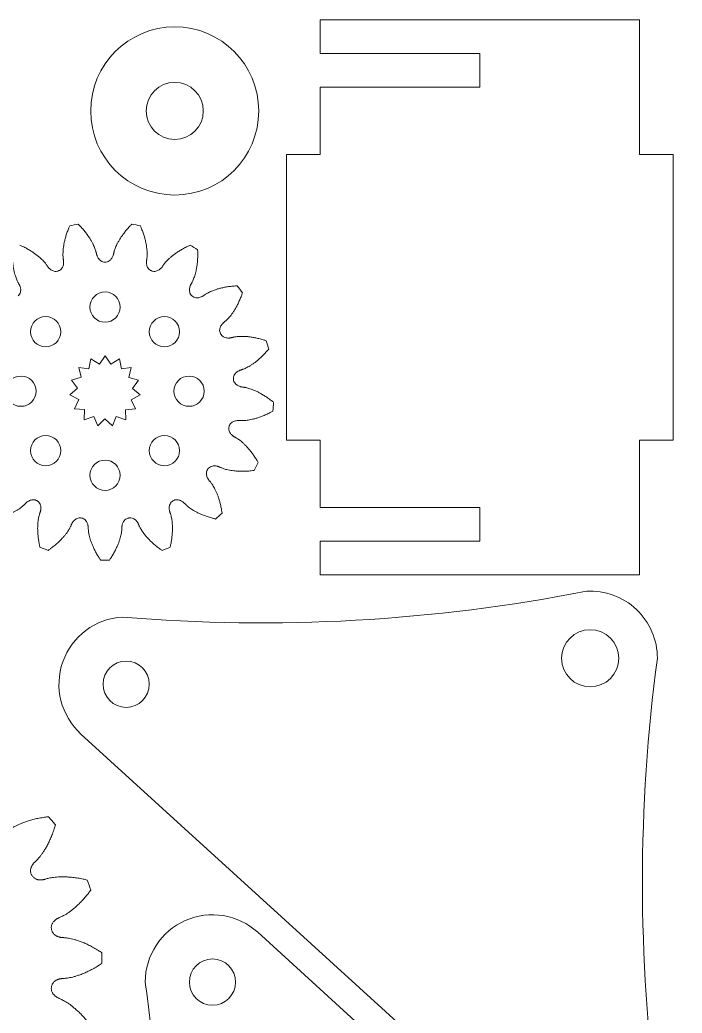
# Model space of a CAD drawing. Header units: millimetres. Extents: x 0 to 200, y 0 to 199.
# Drawn here: x 84.2 to 123.6, y 97.8 to 156.9 of the extents above; entities that cross this region are included whole.
import ezdxf

# ---------------------------------------------------------------- set-up
doc = ezdxf.new("R2010")
doc.units = ezdxf.units.MM

msp = doc.modelspace()

# ---------------------------------------------------------------- linework, layer by layer
at = {"color": 7, "linetype": 'Continuous', "lineweight": 15}
for p, q in [((121.074, 156.861), (102.074, 156.861)), ((102.074, 156.861), (102.074, 154.861)), ((121.074, 148.861), (121.074, 156.861)), ((102.074, 154.861), (111.574, 154.861)), ((111.574, 154.861), (111.574, 152.861)), ((102.074, 152.861), (102.074, 148.861)), ((111.574, 152.861), (102.074, 152.861)), ((100.074, 148.861), (100.074, 131.861)), ((102.074, 148.861), (100.074, 148.861)), ((123.074, 148.861), (121.074, 148.861)), ((123.074, 131.861), (123.074, 148.861)), ((88.307, 136.112), (88.411, 136.7)), ((88.411, 136.7), (88.932, 136.387)), ((88.932, 136.387), (89.266, 136.882)), ((89.266, 136.882), (89.614, 136.384)), ((89.614, 136.384), (90.121, 136.7)), ((90.121, 136.7), (90.236, 136.104)), ((87.704, 136.186), (88.307, 136.112)), ((87.848, 135.607), (87.704, 136.186)), ((90.236, 136.104), (90.828, 136.186)), ((90.828, 136.186), (90.691, 135.594)), ((87.267, 135.43), (87.848, 135.607)), ((87.635, 134.959), (87.267, 135.43)), ((90.691, 135.594), (91.265, 135.43)), ((91.265, 135.43), (90.899, 134.945)), ((87.176, 134.561), (87.635, 134.959)), ((90.899, 134.945), (91.356, 134.561)), ((87.703, 134.28), (87.176, 134.561)), ((87.446, 133.729), (87.703, 134.28)), ((91.356, 134.561), (90.824, 134.266)), ((90.824, 134.266), (91.086, 133.729)), ((88.041, 133.688), (87.446, 133.729)), ((88.031, 133.08), (88.041, 133.688)), ((91.086, 133.729), (90.481, 133.677)), ((90.481, 133.677), (90.501, 133.08)), ((88.592, 133.284), (88.031, 133.08)), ((88.829, 132.724), (88.592, 133.284)), ((89.259, 133.139), (88.829, 132.724)), ((89.703, 132.724), (89.259, 133.139)), ((89.927, 133.278), (89.703, 132.724)), ((90.501, 133.08), (89.927, 133.278)), ((102.074, 131.861), (100.074, 131.861)), ((102.074, 127.861), (102.074, 131.861)), ((123.074, 131.861), (121.074, 131.861)), ((121.074, 131.861), (121.074, 123.861)), ((111.574, 127.861), (102.074, 127.861)), ((111.574, 125.861), (111.574, 127.861)), ((102.074, 123.861), (102.074, 125.861)), ((102.074, 125.861), (111.574, 125.861)), ((102.074, 123.861), (121.074, 123.861)), ((87.831, 114.393), (115.448, 89.276)), ((125.967, 77.487), (98.35, 102.604))]:
    msp.add_line(p, q, dxfattribs=at)
for centre, radius in [((93.412, 151.444), 5), ((93.412, 151.444), 1.7), ((89.266, 139.78), 0.9), ((85.73, 138.316), 0.9), ((92.801, 138.316), 0.9), ((84.266, 134.78), 0.9), ((94.266, 134.78), 0.9), ((85.73, 131.245), 0.9), ((92.801, 131.245), 0.9), ((89.266, 129.78), 0.9), ((118.139, 118.896), 1.7), ((90.522, 117.352), 1.375), ((95.658, 99.644), 1.375)]:
    msp.add_circle(centre, radius, dxfattribs=at)
for centre, radius, start, end in [((89.266, 134.78), 10.054, 99.1123, 102.06417), ((89.266, 134.78), 10.054, 77.93583, 80.8877), ((89.266, 134.78), 10.054, 56.75936, 59.71123), ((89.266, 134.78), 10.054, 35.58289, 38.53476), ((89.266, 134.78), 10.054, 14.40642, 17.35829), ((89.266, 134.78), 10.054, 353.22995, 356.18182), ((89.266, 134.78), 10.054, 332.05348, 335.00535), ((89.266, 134.78), 10.054, 310.87701, 313.82888), ((89.266, 134.78), 10.054, 247.3476, 250.29946), ((89.266, 134.78), 10.054, 289.70054, 292.6524), ((89.266, 134.78), 10.054, 268.52407, 271.47593), ((98.581, 221.002), 100, 265.24954, 281.14851), ((118.139, 118.896), 4, 0, 93.19903), ((90.522, 117.352), 4, 93.19903, 227.71475), ((221.247, 105.566), 100, 172.33967, 187.66033), ((76.381, 101.071), 12.7, 38.5773, 41.4227), ((76.381, 101.071), 12.7, 18.5773, 21.4227), ((95.658, 99.644), 4, 47.71475, 180), ((76.381, 101.071), 12.7, 358.5773, 1.4227), ((-7.449, 86.314), 100, 352.33967, 7.66033)]:
    msp.add_arc(centre, radius, start, end, dxfattribs=at)
for points, knots in [([(86.494, 141.935), (86.514, 141.944), (86.575, 141.97), (86.661, 142.038), (86.732, 142.138), (86.775, 142.24), (86.796, 142.342), (86.801, 142.427), (86.8, 142.495), (86.796, 142.547), (86.79, 142.595), (86.781, 142.648), (86.772, 142.714), (86.764, 142.802), (86.761, 142.911), (86.763, 143.039), (86.772, 143.187), (86.791, 143.355), (86.821, 143.54), (86.865, 143.743), (86.923, 143.963), (86.999, 144.198), (87.08, 144.417), (87.14, 144.556), (87.165, 144.612)], [0, 0, 0, 0, 0.0218162, 0.0675293, 0.1082922, 0.14491, 0.1793227, 0.2132705, 0.2304844, 0.2480141, 0.2659531, 0.2794807, 0.3028309, 0.3328525, 0.3695456, 0.4129102, 0.4629463, 0.5196538, 0.5830328, 0.6530833, 0.7298053, 0.8131987, 0.9032636, 0.9660559, 0.9660559, 0.9660559, 0.9660559]), ([(87.674, 144.707), (87.717, 144.664), (87.823, 144.556), (87.978, 144.381), (88.133, 144.189), (88.267, 144.005), (88.381, 143.832), (88.476, 143.67), (88.554, 143.521), (88.617, 143.386), (88.665, 143.267), (88.701, 143.164), (88.726, 143.079), (88.741, 143.015), (88.752, 142.962), (88.764, 142.915), (88.779, 142.865), (88.802, 142.801), (88.837, 142.724), (88.894, 142.637), (88.971, 142.556), (89.073, 142.488), (89.178, 142.457), (89.244, 142.454), (89.266, 142.453)], [0.0339441, 0.0339441, 0.0339441, 0.0339441, 0.0967364, 0.1868013, 0.2701947, 0.3469167, 0.4169672, 0.4803462, 0.5370537, 0.5870898, 0.6304544, 0.6671475, 0.6971691, 0.7205193, 0.7340469, 0.7519859, 0.7695156, 0.7867295, 0.8206773, 0.85509, 0.8917078, 0.9324707, 0.9781838, 1, 1, 1, 1]), ([(89.266, 142.453), (89.287, 142.454), (89.354, 142.457), (89.459, 142.488), (89.561, 142.556), (89.638, 142.637), (89.694, 142.724), (89.73, 142.801), (89.753, 142.865), (89.768, 142.915), (89.78, 142.962), (89.791, 143.015), (89.806, 143.079), (89.831, 143.164), (89.867, 143.267), (89.915, 143.386), (89.977, 143.521), (90.055, 143.67), (90.151, 143.832), (90.265, 144.005), (90.398, 144.189), (90.554, 144.381), (90.709, 144.556), (90.814, 144.664), (90.858, 144.707)], [0, 0, 0, 0, 0.0218162, 0.0675293, 0.1082922, 0.14491, 0.1793227, 0.2132705, 0.2304844, 0.2480141, 0.2659531, 0.2794807, 0.3028309, 0.3328525, 0.3695456, 0.4129102, 0.4629463, 0.5196538, 0.5830328, 0.6530833, 0.7298053, 0.8131987, 0.9032636, 0.9660559, 0.9660559, 0.9660559, 0.9660559]), ([(91.367, 144.612), (91.392, 144.556), (91.452, 144.417), (91.533, 144.198), (91.609, 143.963), (91.667, 143.743), (91.711, 143.54), (91.741, 143.355), (91.76, 143.187), (91.769, 143.039), (91.771, 142.911), (91.767, 142.802), (91.76, 142.714), (91.751, 142.648), (91.742, 142.595), (91.736, 142.547), (91.732, 142.495), (91.731, 142.427), (91.736, 142.342), (91.757, 142.24), (91.799, 142.138), (91.871, 142.038), (91.957, 141.97), (92.018, 141.944), (92.038, 141.935)], [0.0339441, 0.0339441, 0.0339441, 0.0339441, 0.0967364, 0.1868013, 0.2701947, 0.3469167, 0.4169672, 0.4803462, 0.5370537, 0.5870898, 0.6304544, 0.6671475, 0.6971691, 0.7205193, 0.7340469, 0.7519859, 0.7695156, 0.7867295, 0.8206773, 0.85509, 0.8917078, 0.9324707, 0.9781838, 1, 1, 1, 1]), ([(84.097, 140.451), (84.112, 140.466), (84.159, 140.513), (84.215, 140.607), (84.246, 140.726), (84.248, 140.837), (84.231, 140.939), (84.205, 141.02), (84.179, 141.083), (84.157, 141.13), (84.134, 141.172), (84.106, 141.219), (84.074, 141.277), (84.035, 141.357), (83.993, 141.457), (83.948, 141.577), (83.903, 141.719), (83.861, 141.881), (83.822, 142.065), (83.789, 142.27), (83.764, 142.496), (83.75, 142.743), (83.746, 142.976), (83.752, 143.127), (83.755, 143.189)], [0, 0, 0, 0, 0.0218162, 0.0675293, 0.1082922, 0.14491, 0.1793227, 0.2132705, 0.2304844, 0.2480141, 0.2659531, 0.2794807, 0.3028309, 0.3328525, 0.3695456, 0.4129102, 0.4629463, 0.5196538, 0.5830328, 0.6530833, 0.7298053, 0.8131987, 0.9032636, 0.9660559, 0.9660559, 0.9660559, 0.9660559]), ([(84.195, 143.462), (84.252, 143.437), (84.389, 143.375), (84.597, 143.268), (84.811, 143.144), (85.002, 143.021), (85.171, 142.901), (85.319, 142.784), (85.445, 142.673), (85.552, 142.57), (85.64, 142.477), (85.71, 142.394), (85.765, 142.323), (85.802, 142.269), (85.831, 142.224), (85.859, 142.184), (85.891, 142.143), (85.936, 142.092), (85.997, 142.033), (86.081, 141.972), (86.182, 141.924), (86.302, 141.898), (86.41, 141.907), (86.474, 141.928), (86.494, 141.935)], [0.0339441, 0.0339441, 0.0339441, 0.0339441, 0.0967364, 0.1868013, 0.2701947, 0.3469167, 0.4169672, 0.4803462, 0.5370537, 0.5870898, 0.6304544, 0.6671475, 0.6971691, 0.7205193, 0.7340469, 0.7519859, 0.7695156, 0.7867295, 0.8206773, 0.85509, 0.8917078, 0.9324707, 0.9781838, 1, 1, 1, 1]), ([(92.038, 141.935), (92.058, 141.928), (92.121, 141.907), (92.23, 141.898), (92.35, 141.924), (92.451, 141.972), (92.535, 142.033), (92.596, 142.092), (92.641, 142.143), (92.673, 142.184), (92.7, 142.224), (92.73, 142.269), (92.767, 142.323), (92.822, 142.394), (92.892, 142.477), (92.98, 142.57), (93.087, 142.673), (93.213, 142.784), (93.361, 142.901), (93.53, 143.021), (93.721, 143.144), (93.935, 143.268), (94.143, 143.375), (94.28, 143.437), (94.337, 143.462)], [0, 0, 0, 0, 0.0218162, 0.0675293, 0.1082922, 0.14491, 0.1793227, 0.2132705, 0.2304844, 0.2480141, 0.2659531, 0.2794807, 0.3028309, 0.3328525, 0.3695456, 0.4129102, 0.4629463, 0.5196538, 0.5830328, 0.6530833, 0.7298053, 0.8131987, 0.9032636, 0.9660559, 0.9660559, 0.9660559, 0.9660559]), ([(94.777, 143.189), (94.78, 143.127), (94.786, 142.976), (94.782, 142.743), (94.768, 142.496), (94.743, 142.27), (94.71, 142.065), (94.671, 141.881), (94.629, 141.719), (94.584, 141.577), (94.539, 141.457), (94.496, 141.357), (94.458, 141.277), (94.426, 141.219), (94.398, 141.172), (94.375, 141.13), (94.352, 141.083), (94.326, 141.02), (94.301, 140.939), (94.284, 140.837), (94.286, 140.726), (94.317, 140.607), (94.373, 140.513), (94.42, 140.466), (94.435, 140.451)], [0.0339441, 0.0339441, 0.0339441, 0.0339441, 0.0967364, 0.1868013, 0.2701947, 0.3469167, 0.4169672, 0.4803462, 0.5370537, 0.5870898, 0.6304544, 0.6671475, 0.6971691, 0.7205193, 0.7340469, 0.7519859, 0.7695156, 0.7867295, 0.8206773, 0.85509, 0.8917078, 0.9324707, 0.9781838, 1, 1, 1, 1]), ([(94.435, 140.451), (94.452, 140.437), (94.503, 140.394), (94.601, 140.347), (94.723, 140.328), (94.834, 140.336), (94.934, 140.362), (95.012, 140.395), (95.072, 140.427), (95.117, 140.453), (95.157, 140.48), (95.201, 140.512), (95.256, 140.549), (95.332, 140.595), (95.428, 140.647), (95.543, 140.703), (95.68, 140.76), (95.838, 140.818), (96.018, 140.873), (96.219, 140.925), (96.441, 140.97), (96.686, 141.008), (96.918, 141.033), (97.069, 141.041), (97.131, 141.044)], [0, 0, 0, 0, 0.0218162, 0.0675293, 0.1082922, 0.14491, 0.1793227, 0.2132705, 0.2304844, 0.2480141, 0.2659531, 0.2794807, 0.3028309, 0.3328525, 0.3695456, 0.4129102, 0.4629463, 0.5196538, 0.5830328, 0.6530833, 0.7298053, 0.8131987, 0.9032636, 0.9660559, 0.9660559, 0.9660559, 0.9660559]), ([(97.443, 140.631), (97.423, 140.572), (97.374, 140.429), (97.286, 140.213), (97.183, 139.988), (97.079, 139.786), (96.974, 139.607), (96.871, 139.449), (96.773, 139.313), (96.68, 139.197), (96.595, 139.101), (96.519, 139.023), (96.454, 138.963), (96.403, 138.92), (96.361, 138.887), (96.324, 138.855), (96.286, 138.82), (96.239, 138.771), (96.186, 138.705), (96.133, 138.615), (96.095, 138.511), (96.08, 138.389), (96.099, 138.281), (96.126, 138.22), (96.134, 138.2)], [0.0339441, 0.0339441, 0.0339441, 0.0339441, 0.0967364, 0.1868013, 0.2701947, 0.3469167, 0.4169672, 0.4803462, 0.5370537, 0.5870898, 0.6304544, 0.6671475, 0.6971691, 0.7205193, 0.7340469, 0.7519859, 0.7695156, 0.7867295, 0.8206773, 0.85509, 0.8917078, 0.9324707, 0.9781838, 1, 1, 1, 1]), ([(96.134, 138.2), (96.145, 138.181), (96.177, 138.123), (96.252, 138.044), (96.358, 137.982), (96.465, 137.949), (96.568, 137.937), (96.653, 137.94), (96.72, 137.948), (96.771, 137.957), (96.819, 137.967), (96.871, 137.981), (96.935, 137.996), (97.023, 138.011), (97.131, 138.025), (97.259, 138.035), (97.407, 138.039), (97.575, 138.036), (97.763, 138.023), (97.969, 137.998), (98.193, 137.96), (98.434, 137.907), (98.66, 137.846), (98.803, 137.799), (98.862, 137.78)], [0, 0, 0, 0, 0.0218162, 0.0675293, 0.1082922, 0.14491, 0.1793227, 0.2132705, 0.2304844, 0.2480141, 0.2659531, 0.2794807, 0.3028309, 0.3328525, 0.3695456, 0.4129102, 0.4629463, 0.5196538, 0.5830328, 0.6530833, 0.7298053, 0.8131987, 0.9032636, 0.9660559, 0.9660559, 0.9660559, 0.9660559]), ([(99.004, 137.282), (98.964, 137.234), (98.867, 137.119), (98.707, 136.948), (98.53, 136.776), (98.359, 136.626), (98.197, 136.496), (98.045, 136.387), (97.903, 136.295), (97.775, 136.221), (97.661, 136.162), (97.562, 136.117), (97.479, 136.084), (97.417, 136.062), (97.365, 136.047), (97.319, 136.031), (97.271, 136.011), (97.21, 135.982), (97.136, 135.94), (97.055, 135.875), (96.981, 135.792), (96.924, 135.683), (96.902, 135.576), (96.905, 135.51), (96.906, 135.488)], [0.0339441, 0.0339441, 0.0339441, 0.0339441, 0.0967364, 0.1868013, 0.2701947, 0.3469167, 0.4169672, 0.4803462, 0.5370537, 0.5870898, 0.6304544, 0.6671475, 0.6971691, 0.7205193, 0.7340469, 0.7519859, 0.7695156, 0.7867295, 0.8206773, 0.85509, 0.8917078, 0.9324707, 0.9781838, 1, 1, 1, 1]), ([(96.906, 135.488), (96.909, 135.467), (96.918, 135.401), (96.959, 135.3), (97.036, 135.204), (97.123, 135.135), (97.215, 135.086), (97.295, 135.058), (97.361, 135.041), (97.412, 135.031), (97.46, 135.024), (97.514, 135.018), (97.579, 135.008), (97.666, 134.991), (97.772, 134.965), (97.895, 134.928), (98.035, 134.878), (98.19, 134.814), (98.36, 134.734), (98.544, 134.637), (98.739, 134.521), (98.945, 134.384), (99.133, 134.246), (99.25, 134.15), (99.298, 134.111)], [0, 0, 0, 0, 0.0218162, 0.0675293, 0.1082922, 0.14491, 0.1793227, 0.2132705, 0.2304844, 0.2480141, 0.2659531, 0.2794807, 0.3028309, 0.3328525, 0.3695456, 0.4129102, 0.4629463, 0.5196538, 0.5830328, 0.6530833, 0.7298053, 0.8131987, 0.9032636, 0.9660559, 0.9660559, 0.9660559, 0.9660559]), ([(99.25, 133.595), (99.196, 133.565), (99.063, 133.493), (98.853, 133.391), (98.625, 133.295), (98.412, 133.216), (98.214, 133.154), (98.032, 133.107), (97.867, 133.073), (97.721, 133.05), (97.593, 133.036), (97.485, 133.03), (97.396, 133.029), (97.33, 133.031), (97.276, 133.035), (97.227, 133.037), (97.175, 133.036), (97.107, 133.032), (97.024, 133.018), (96.924, 132.988), (96.826, 132.936), (96.733, 132.856), (96.674, 132.764), (96.653, 132.701), (96.646, 132.68)], [0.0339441, 0.0339441, 0.0339441, 0.0339441, 0.0967364, 0.1868013, 0.2701947, 0.3469167, 0.4169672, 0.4803462, 0.5370537, 0.5870898, 0.6304544, 0.6671475, 0.6971691, 0.7205193, 0.7340469, 0.7519859, 0.7695156, 0.7867295, 0.8206773, 0.85509, 0.8917078, 0.9324707, 0.9781838, 1, 1, 1, 1]), ([(96.646, 132.68), (96.641, 132.659), (96.626, 132.595), (96.627, 132.485), (96.664, 132.368), (96.721, 132.273), (96.789, 132.194), (96.853, 132.139), (96.909, 132.099), (96.952, 132.071), (96.994, 132.047), (97.042, 132.022), (97.1, 131.99), (97.175, 131.942), (97.264, 131.88), (97.366, 131.801), (97.478, 131.704), (97.6, 131.588), (97.73, 131.452), (97.865, 131.295), (98.006, 131.116), (98.148, 130.914), (98.274, 130.717), (98.348, 130.586), (98.379, 130.532)], [0, 0, 0, 0, 0.0218162, 0.0675293, 0.1082922, 0.14491, 0.1793227, 0.2132705, 0.2304844, 0.2480141, 0.2659531, 0.2794807, 0.3028309, 0.3328525, 0.3695456, 0.4129102, 0.4629463, 0.5196538, 0.5830328, 0.6530833, 0.7298053, 0.8131987, 0.9032636, 0.9660559, 0.9660559, 0.9660559, 0.9660559]), ([(95.389, 130.156), (95.377, 130.138), (95.339, 130.084), (95.301, 129.981), (95.293, 129.859), (95.312, 129.749), (95.347, 129.651), (95.387, 129.576), (95.424, 129.519), (95.455, 129.477), (95.485, 129.44), (95.521, 129.399), (95.563, 129.348), (95.616, 129.277), (95.676, 129.186), (95.742, 129.076), (95.812, 128.945), (95.884, 128.793), (95.956, 128.62), (96.026, 128.424), (96.092, 128.206), (96.152, 127.967), (96.198, 127.738), (96.22, 127.588), (96.229, 127.527)], [0, 0, 0, 0, 0.0218162, 0.0675293, 0.1082922, 0.14491, 0.1793227, 0.2132705, 0.2304844, 0.2480141, 0.2659531, 0.2794807, 0.3028309, 0.3328525, 0.3695456, 0.4129102, 0.4629463, 0.5196538, 0.5830328, 0.6530833, 0.7298053, 0.8131987, 0.9032636, 0.9660559, 0.9660559, 0.9660559, 0.9660559]), ([(98.148, 130.068), (98.086, 130.06), (97.937, 130.04), (97.704, 130.022), (97.457, 130.014), (97.229, 130.018), (97.022, 130.032), (96.836, 130.053), (96.67, 130.081), (96.525, 130.112), (96.401, 130.145), (96.297, 130.179), (96.214, 130.21), (96.153, 130.237), (96.104, 130.26), (96.06, 130.279), (96.011, 130.297), (95.946, 130.317), (95.863, 130.335), (95.76, 130.342), (95.649, 130.33), (95.533, 130.289), (95.445, 130.224), (95.403, 130.173), (95.389, 130.156)], [0.0339441, 0.0339441, 0.0339441, 0.0339441, 0.0967364, 0.1868013, 0.2701947, 0.3469167, 0.4169672, 0.4803462, 0.5370537, 0.5870898, 0.6304544, 0.6671475, 0.6971691, 0.7205193, 0.7340469, 0.7519859, 0.7695156, 0.7867295, 0.8206773, 0.85509, 0.8917078, 0.9324707, 0.9781838, 1, 1, 1, 1]), ([(85.227, 128.257), (85.208, 128.267), (85.15, 128.3), (85.044, 128.328), (84.921, 128.325), (84.814, 128.296), (84.72, 128.252), (84.649, 128.205), (84.596, 128.163), (84.557, 128.129), (84.522, 128.095), (84.485, 128.055), (84.438, 128.009), (84.372, 127.95), (84.287, 127.881), (84.184, 127.805), (84.06, 127.724), (83.915, 127.638), (83.749, 127.55), (83.561, 127.463), (83.35, 127.377), (83.117, 127.295), (82.893, 127.228), (82.746, 127.192), (82.686, 127.178)], [0, 0, 0, 0, 0.0218162, 0.0675293, 0.1082922, 0.14491, 0.1793227, 0.2132705, 0.2304844, 0.2480141, 0.2659531, 0.2794807, 0.3028309, 0.3328525, 0.3695456, 0.4129102, 0.4629463, 0.5196538, 0.5830328, 0.6530833, 0.7298053, 0.8131987, 0.9032636, 0.9660559, 0.9660559, 0.9660559, 0.9660559]), ([(85.394, 125.502), (85.38, 125.562), (85.346, 125.709), (85.307, 125.939), (85.276, 126.185), (85.259, 126.411), (85.253, 126.619), (85.258, 126.807), (85.27, 126.974), (85.288, 127.122), (85.309, 127.248), (85.333, 127.354), (85.356, 127.44), (85.377, 127.503), (85.396, 127.554), (85.411, 127.6), (85.424, 127.65), (85.438, 127.717), (85.448, 127.801), (85.446, 127.905), (85.424, 128.014), (85.372, 128.125), (85.3, 128.207), (85.244, 128.244), (85.227, 128.257)], [0.0339441, 0.0339441, 0.0339441, 0.0339441, 0.0967364, 0.1868013, 0.2701947, 0.3469167, 0.4169672, 0.4803462, 0.5370537, 0.5870898, 0.6304544, 0.6671475, 0.6971691, 0.7205193, 0.7340469, 0.7519859, 0.7695156, 0.7867295, 0.8206773, 0.85509, 0.8917078, 0.9324707, 0.9781838, 1, 1, 1, 1]), ([(93.305, 128.257), (93.287, 128.244), (93.232, 128.207), (93.16, 128.125), (93.108, 128.014), (93.086, 127.905), (93.083, 127.801), (93.094, 127.717), (93.108, 127.65), (93.121, 127.6), (93.136, 127.554), (93.155, 127.503), (93.175, 127.44), (93.199, 127.354), (93.223, 127.248), (93.244, 127.122), (93.262, 126.974), (93.274, 126.807), (93.279, 126.619), (93.273, 126.411), (93.256, 126.185), (93.225, 125.939), (93.185, 125.709), (93.152, 125.562), (93.138, 125.502)], [0, 0, 0, 0, 0.0218162, 0.0675293, 0.1082922, 0.14491, 0.1793227, 0.2132705, 0.2304844, 0.2480141, 0.2659531, 0.2794807, 0.3028309, 0.3328525, 0.3695456, 0.4129102, 0.4629463, 0.5196538, 0.5830328, 0.6530833, 0.7298053, 0.8131987, 0.9032636, 0.9660559, 0.9660559, 0.9660559, 0.9660559]), ([(95.846, 127.178), (95.785, 127.192), (95.639, 127.228), (95.415, 127.295), (95.182, 127.377), (94.971, 127.463), (94.783, 127.55), (94.617, 127.638), (94.472, 127.724), (94.348, 127.805), (94.245, 127.881), (94.16, 127.95), (94.094, 128.009), (94.047, 128.055), (94.01, 128.095), (93.975, 128.129), (93.936, 128.163), (93.883, 128.205), (93.812, 128.252), (93.718, 128.296), (93.61, 128.325), (93.488, 128.328), (93.382, 128.3), (93.324, 128.267), (93.305, 128.257)], [0.0339441, 0.0339441, 0.0339441, 0.0339441, 0.0967364, 0.1868013, 0.2701947, 0.3469167, 0.4169672, 0.4803462, 0.5370537, 0.5870898, 0.6304544, 0.6671475, 0.6971691, 0.7205193, 0.7340469, 0.7519859, 0.7695156, 0.7867295, 0.8206773, 0.85509, 0.8917078, 0.9324707, 0.9781838, 1, 1, 1, 1]), ([(87.856, 127.238), (87.835, 127.241), (87.769, 127.25), (87.66, 127.239), (87.547, 127.191), (87.457, 127.126), (87.385, 127.05), (87.336, 126.981), (87.302, 126.923), (87.278, 126.877), (87.258, 126.833), (87.237, 126.782), (87.21, 126.722), (87.17, 126.643), (87.116, 126.548), (87.046, 126.44), (86.96, 126.319), (86.856, 126.187), (86.733, 126.046), (86.589, 125.896), (86.424, 125.74), (86.236, 125.579), (86.051, 125.436), (85.928, 125.35), (85.877, 125.315)], [0, 0, 0, 0, 0.0218162, 0.0675293, 0.1082922, 0.14491, 0.1793227, 0.2132705, 0.2304844, 0.2480141, 0.2659531, 0.2794807, 0.3028309, 0.3328525, 0.3695456, 0.4129102, 0.4629463, 0.5196538, 0.5830328, 0.6530833, 0.7298053, 0.8131987, 0.9032636, 0.9660559, 0.9660559, 0.9660559, 0.9660559]), ([(89.007, 124.729), (88.972, 124.781), (88.888, 124.906), (88.768, 125.106), (88.65, 125.324), (88.553, 125.529), (88.472, 125.72), (88.409, 125.897), (88.359, 126.058), (88.323, 126.202), (88.297, 126.328), (88.281, 126.435), (88.272, 126.524), (88.269, 126.59), (88.268, 126.644), (88.265, 126.692), (88.259, 126.744), (88.248, 126.811), (88.228, 126.893), (88.188, 126.989), (88.128, 127.083), (88.039, 127.168), (87.942, 127.218), (87.877, 127.233), (87.856, 127.238)], [0.0339441, 0.0339441, 0.0339441, 0.0339441, 0.0967364, 0.1868013, 0.2701947, 0.3469167, 0.4169672, 0.4803462, 0.5370537, 0.5870898, 0.6304544, 0.6671475, 0.6971691, 0.7205193, 0.7340469, 0.7519859, 0.7695156, 0.7867295, 0.8206773, 0.85509, 0.8917078, 0.9324707, 0.9781838, 1, 1, 1, 1]), ([(90.676, 127.238), (90.655, 127.233), (90.59, 127.218), (90.493, 127.168), (90.404, 127.083), (90.344, 126.989), (90.304, 126.893), (90.284, 126.811), (90.273, 126.744), (90.267, 126.692), (90.264, 126.644), (90.263, 126.59), (90.26, 126.524), (90.251, 126.435), (90.235, 126.328), (90.209, 126.202), (90.173, 126.058), (90.123, 125.897), (90.059, 125.72), (89.979, 125.529), (89.882, 125.324), (89.764, 125.106), (89.644, 124.906), (89.56, 124.781), (89.525, 124.729)], [0, 0, 0, 0, 0.0218162, 0.0675293, 0.1082922, 0.14491, 0.1793227, 0.2132705, 0.2304844, 0.2480141, 0.2659531, 0.2794807, 0.3028309, 0.3328525, 0.3695456, 0.4129102, 0.4629463, 0.5196538, 0.5830328, 0.6530833, 0.7298053, 0.8131987, 0.9032636, 0.9660559, 0.9660559, 0.9660559, 0.9660559]), ([(92.655, 125.315), (92.604, 125.35), (92.48, 125.436), (92.296, 125.579), (92.108, 125.74), (91.943, 125.896), (91.799, 126.046), (91.675, 126.187), (91.571, 126.319), (91.485, 126.44), (91.416, 126.548), (91.362, 126.643), (91.322, 126.722), (91.295, 126.782), (91.274, 126.833), (91.254, 126.877), (91.23, 126.923), (91.196, 126.981), (91.147, 127.05), (91.075, 127.126), (90.985, 127.191), (90.872, 127.239), (90.763, 127.25), (90.697, 127.241), (90.676, 127.238)], [0.0339441, 0.0339441, 0.0339441, 0.0339441, 0.0967364, 0.1868013, 0.2701947, 0.3469167, 0.4169672, 0.4803462, 0.5370537, 0.5870898, 0.6304544, 0.6671475, 0.6971691, 0.7205193, 0.7340469, 0.7519859, 0.7695156, 0.7867295, 0.8206773, 0.85509, 0.8917078, 0.9324707, 0.9781838, 1, 1, 1, 1]), ([(82.708, 108.611), (82.729, 108.594), (82.774, 108.56), (82.848, 108.522), (82.926, 108.497), (83.002, 108.485), (83.074, 108.483), (83.141, 108.489), (83.205, 108.501), (83.266, 108.519), (83.323, 108.54), (83.379, 108.566), (83.434, 108.595), (83.487, 108.628), (83.554, 108.674), (83.629, 108.734), (83.728, 108.8), (83.841, 108.869), (83.978, 108.944), (84.141, 109.023), (84.329, 109.103), (84.543, 109.183), (84.784, 109.26), (85.051, 109.331), (85.346, 109.394), (85.633, 109.442), (85.822, 109.464), (85.904, 109.473)], [0, 0, 0, 0, 0.022933, 0.0473952, 0.0705229, 0.0921525, 0.1123809, 0.1314572, 0.1496842, 0.1673593, 0.1847459, 0.2020655, 0.2195002, 0.237197, 0.2552745, 0.2881721, 0.318825, 0.3562896, 0.400566, 0.4516541, 0.509554, 0.5742656, 0.645789, 0.7241241, 0.809271, 0.9012296, 0.971268, 0.971268, 0.971268, 0.971268]), ([(86.31, 108.99), (86.287, 108.911), (86.232, 108.728), (86.135, 108.454), (86.022, 108.175), (85.905, 107.924), (85.788, 107.7), (85.672, 107.503), (85.56, 107.331), (85.454, 107.185), (85.356, 107.063), (85.269, 106.964), (85.186, 106.878), (85.115, 106.814), (85.058, 106.756), (85.016, 106.709), (84.978, 106.661), (84.943, 106.61), (84.912, 106.557), (84.884, 106.501), (84.861, 106.44), (84.843, 106.375), (84.833, 106.303), (84.831, 106.227), (84.842, 106.146), (84.867, 106.066), (84.893, 106.016), (84.905, 105.992)], [0.028732, 0.028732, 0.028732, 0.028732, 0.0987704, 0.190729, 0.2758759, 0.354211, 0.4257344, 0.490446, 0.5483459, 0.599434, 0.6437104, 0.681175, 0.7118279, 0.7447255, 0.762803, 0.7804998, 0.7979345, 0.8152541, 0.8326407, 0.8503158, 0.8685428, 0.8876191, 0.9078475, 0.9294771, 0.9526048, 0.977067, 1, 1, 1, 1]), ([(84.905, 105.992), (84.92, 105.969), (84.95, 105.922), (85.007, 105.861), (85.071, 105.811), (85.138, 105.773), (85.205, 105.747), (85.271, 105.73), (85.335, 105.719), (85.398, 105.715), (85.459, 105.716), (85.521, 105.721), (85.582, 105.73), (85.643, 105.742), (85.722, 105.762), (85.813, 105.792), (85.928, 105.821), (86.058, 105.847), (86.213, 105.871), (86.392, 105.89), (86.597, 105.901), (86.825, 105.902), (87.078, 105.892), (87.354, 105.868), (87.652, 105.826), (87.938, 105.773), (88.124, 105.729), (88.204, 105.709)], [0, 0, 0, 0, 0.022933, 0.0473952, 0.0705229, 0.0921525, 0.1123809, 0.1314572, 0.1496842, 0.1673593, 0.1847459, 0.2020655, 0.2195002, 0.237197, 0.2552745, 0.2881721, 0.318825, 0.3562896, 0.400566, 0.4516541, 0.509554, 0.5742656, 0.645789, 0.7241241, 0.809271, 0.9012296, 0.971268, 0.971268, 0.971268, 0.971268]), ([(88.42, 105.117), (88.371, 105.05), (88.257, 104.897), (88.072, 104.672), (87.87, 104.449), (87.675, 104.253), (87.488, 104.083), (87.312, 103.937), (87.148, 103.814), (86.998, 103.713), (86.865, 103.632), (86.748, 103.569), (86.641, 103.516), (86.552, 103.481), (86.479, 103.446), (86.424, 103.416), (86.371, 103.383), (86.321, 103.348), (86.274, 103.309), (86.228, 103.265), (86.186, 103.216), (86.147, 103.161), (86.113, 103.097), (86.085, 103.026), (86.068, 102.946), (86.064, 102.862), (86.071, 102.807), (86.074, 102.78)], [0.028732, 0.028732, 0.028732, 0.028732, 0.0987704, 0.190729, 0.2758759, 0.354211, 0.4257344, 0.490446, 0.5483459, 0.599434, 0.6437104, 0.681175, 0.7118279, 0.7447255, 0.762803, 0.7804998, 0.7979345, 0.8152541, 0.8326407, 0.8503158, 0.8685428, 0.8876191, 0.9078475, 0.9294771, 0.9526048, 0.977067, 1, 1, 1, 1]), ([(86.074, 102.78), (86.08, 102.754), (86.092, 102.699), (86.125, 102.622), (86.169, 102.553), (86.219, 102.495), (86.273, 102.447), (86.328, 102.408), (86.385, 102.377), (86.442, 102.351), (86.501, 102.331), (86.56, 102.314), (86.62, 102.302), (86.682, 102.293), (86.763, 102.285), (86.859, 102.282), (86.977, 102.269), (87.108, 102.25), (87.262, 102.219), (87.437, 102.175), (87.633, 102.116), (87.848, 102.039), (88.082, 101.943), (88.333, 101.825), (88.599, 101.685), (88.85, 101.537), (89.009, 101.432), (89.077, 101.386)], [0, 0, 0, 0, 0.022933, 0.0473952, 0.0705229, 0.0921525, 0.1123809, 0.1314572, 0.1496842, 0.1673593, 0.1847459, 0.2020655, 0.2195002, 0.237197, 0.2552745, 0.2881721, 0.318825, 0.3562896, 0.400566, 0.4516541, 0.509554, 0.5742656, 0.645789, 0.7241241, 0.809271, 0.9012296, 0.971268, 0.971268, 0.971268, 0.971268]), ([(89.077, 100.755), (89.009, 100.71), (88.85, 100.605), (88.599, 100.457), (88.333, 100.316), (88.082, 100.199), (87.848, 100.103), (87.633, 100.026), (87.437, 99.967), (87.262, 99.923), (87.108, 99.892), (86.977, 99.872), (86.859, 99.86), (86.763, 99.857), (86.682, 99.849), (86.62, 99.84), (86.56, 99.827), (86.501, 99.811), (86.442, 99.79), (86.385, 99.765), (86.328, 99.733), (86.273, 99.695), (86.219, 99.647), (86.169, 99.589), (86.125, 99.52), (86.092, 99.443), (86.08, 99.388), (86.074, 99.362)], [0.028732, 0.028732, 0.028732, 0.028732, 0.0987704, 0.190729, 0.2758759, 0.354211, 0.4257344, 0.490446, 0.5483459, 0.599434, 0.6437104, 0.681175, 0.7118279, 0.7447255, 0.762803, 0.7804998, 0.7979345, 0.8152541, 0.8326407, 0.8503158, 0.8685428, 0.8876191, 0.9078475, 0.9294771, 0.9526048, 0.977067, 1, 1, 1, 1]), ([(86.074, 99.362), (86.071, 99.335), (86.064, 99.279), (86.068, 99.196), (86.085, 99.116), (86.113, 99.044), (86.147, 98.981), (86.186, 98.925), (86.228, 98.876), (86.274, 98.833), (86.321, 98.794), (86.371, 98.758), (86.424, 98.726), (86.479, 98.696), (86.552, 98.661), (86.641, 98.625), (86.748, 98.573), (86.865, 98.51), (86.998, 98.428), (87.148, 98.327), (87.312, 98.204), (87.488, 98.059), (87.675, 97.888), (87.87, 97.692), (88.072, 97.469), (88.257, 97.244), (88.371, 97.091), (88.42, 97.025)], [0, 0, 0, 0, 0.022933, 0.0473952, 0.0705229, 0.0921525, 0.1123809, 0.1314572, 0.1496842, 0.1673593, 0.1847459, 0.2020655, 0.2195002, 0.237197, 0.2552745, 0.2881721, 0.318825, 0.3562896, 0.400566, 0.4516541, 0.509554, 0.5742656, 0.645789, 0.7241241, 0.809271, 0.9012296, 0.971268, 0.971268, 0.971268, 0.971268])]:
    msp.add_open_spline(points, degree=3, knots=knots, dxfattribs=at)

doc.saveas('drawing.dxf')
